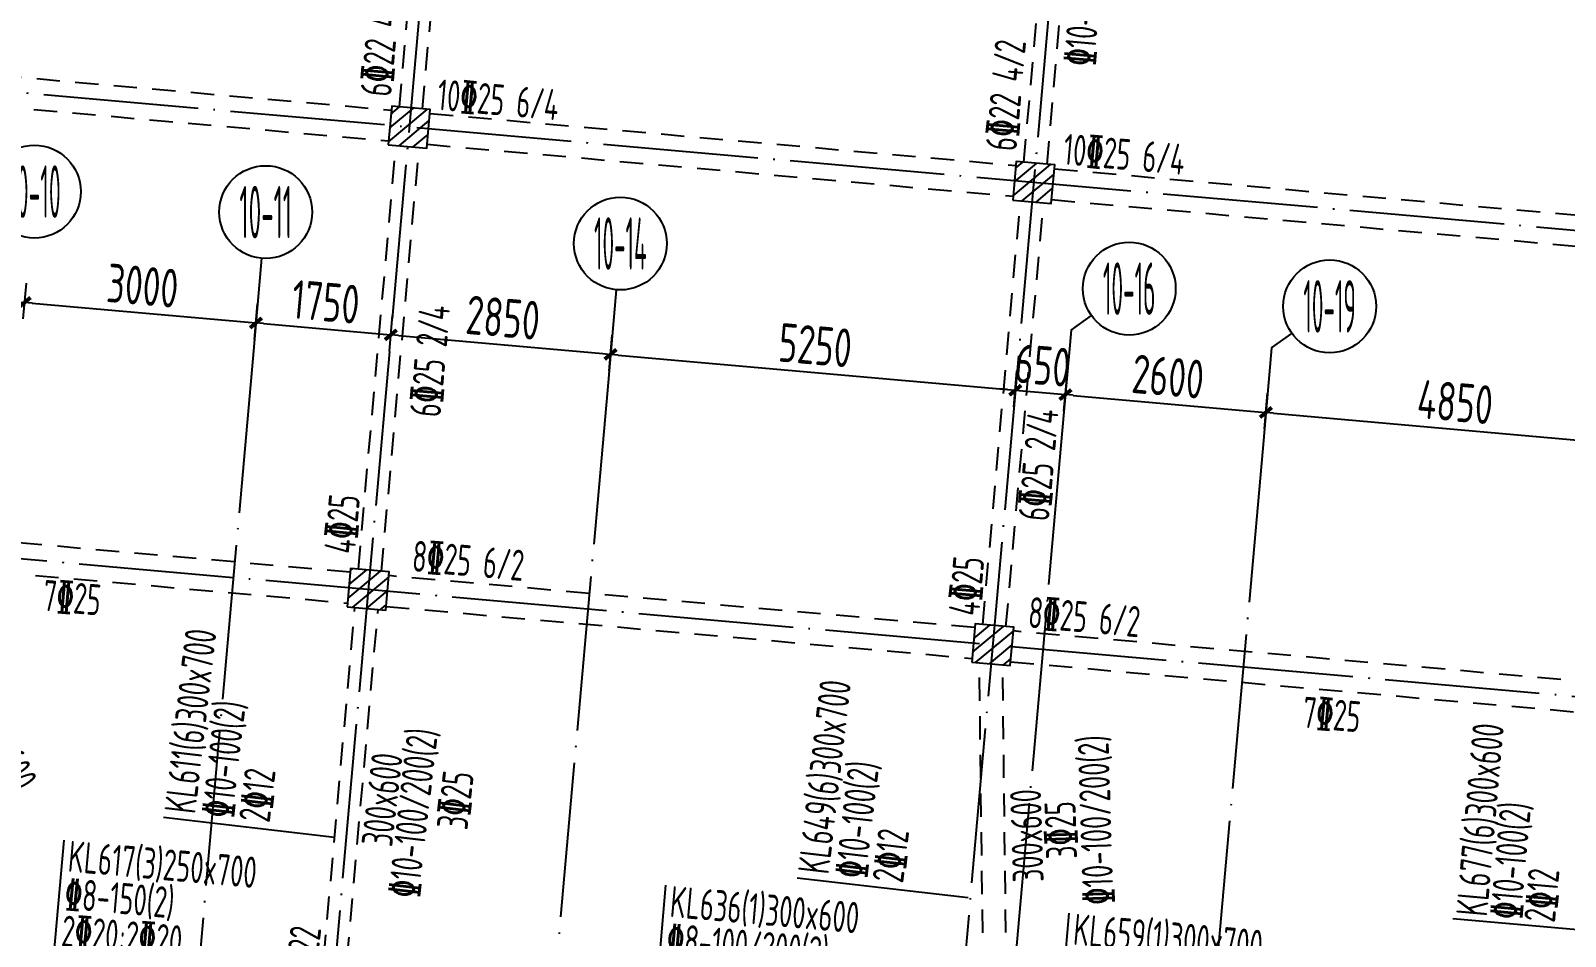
# Model space of a CAD drawing. Header units: millimetres. Extents: x 64473 to 386235, y 427387 to 703525.
# Drawn here: x 323964 to 343792, y 510195 to 521907 of the extents above; entities that cross this region are included whole.
import ezdxf
from ezdxf.enums import TextEntityAlignment as Align

# ---------------------------------------------------------------- set-up
doc = ezdxf.new("R2010")
doc.units = ezdxf.units.MM
doc.header["$LTSCALE"] = 100
doc.header["$PDMODE"] = 35
doc.header["$PDSIZE"] = 200
doc.linetypes.add('3', pattern=[5, 3, -2])
doc.linetypes.add('DOTE', pattern=[2.42, 2, -0.2, 0.02, -0.2])
for name, color, linetype in [('B-TEXT', 7, 'Continuous'), ('COLU', 7, 'Continuous'), ('h斜线-柱', 7, 'Continuous'), ('L-AXIS', 3, 'Continuous'), ('L-dote', 253, 'DOTE'), ('垂直标注', 31, 'Continuous'), ('垂直钢筋', 27, 'Continuous'), ('梁虚线', 4, '3'), ('水平标注', 2, 'Continuous'), ('水平钢筋', 30, 'Continuous')]:
    doc.layers.add(name, color=color, linetype=linetype)
doc.styles.add('_TCH_AXIS', font='tssdeng.shx', dxfattribs={"width": 0.7, "bigfont": 'tssdchn.shx'})
doc.styles.add('COMPLEX', font='tssdeng.shx', dxfattribs={"width": 0.7, "bigfont": 'tssdchn.shx'})
doc.styles.get("Standard").update_dxf_attribs({"font": 'tssdeng.shx', "width": 0.7, "bigfont": 'tssdchn.shx'})
doc.styles.add('TSSD_Dimension', font='Tssdeng.shx', dxfattribs={"width": 0.7, "bigfont": 'tssdchn.shx'})
doc.dimstyles.new('TSSD_100_100$0', dxfattribs={"dimtxt": 300, "dimasz": 100, "dimexe": 250, "dimexo": 250, "dimgap": 100, "dimtad": 1, "dimdec": 0, "dimzin": 0, "dimdsep": 46, "dimtxsty": 'TSSD_Dimension', "dimblk": '_tsdbk', "dimblk1": '_tsdbk', "dimblk2": '_tsdbk', "dimsah": 1, "dimcen": 0, "dimclrt": 7, "dimadec": 0, "dimazin": 0, "dimtfac": 1, "dimtdec": 0, "dimtix": 1, "dimtmove": 2, "dimatfit": 3, "dimldrblk": '_tsdbk', "dimfxl": 1, "dimtolj": 1, "dimtzin": 0, "dimarcsym": 0})
pattern_1 = [(39.931646, (-467527.32, -323147.44), (-81.517904, 97.384965), [])]

# ---------------------------------------------------------------- blocks, each defined once
blk = doc.blocks.new('_tsdbk')
blk.add_line((-1, 0), (0, 0))
at = {"const_width": 0.5}
blk.add_lwpolyline([(-0.7, -0.7), (0.7, 0.7)], dxfattribs=at)
blk = doc.blocks.new('*D389')
at = {"layer": 'Defpoints', "color": 0}
for p in [(337333, 517200), (336644, 516795), (337292, 516738)]:
    blk.add_point(p, dxfattribs=at)
at = {"layer": 'L-AXIS', "color": 0, "lineweight": -2}
for p, q in [((336666, 517044), (336707, 517506)), ((337314, 516987), (337355, 517449)), ((336586, 517266), (336486, 517275)), ((336685, 517257), (337333, 517200)), ((337432, 517191), (337532, 517182))]:
    blk.add_line(p, q, dxfattribs=at)
at = {"layer": 'L-AXIS', "color": 0, "lineweight": -2, "xscale": 100, "yscale": 100, "zscale": 100}
for p, rotation in [((336685, 517257), 354.9316457827936), ((337333, 517200), 174.9316457827937)]:
    blk.add_blockref('_tsdbk', p, dxfattribs=dict(at, rotation=rotation))
at = {"layer": 'L-AXIS', "color": 7, "insert": (337040, 517577), "char_height": 500, "attachment_point": 5, "rotation": 354.9316, "style": 'TSSD_Dimension'}
blk.add_mtext('\\A1;650', dxfattribs=at)
blk = doc.blocks.new('*D395')
at = {"layer": 'Defpoints', "color": 0}
for p in [(331415, 517259), (336685, 517257), (336644, 516795)]:
    blk.add_point(p, dxfattribs=at)
at = {"layer": 'L-AXIS', "color": 0, "lineweight": -2}
for p, q in [((331437, 517508), (331478, 517970)), ((331555, 517712), (336586, 517266)), ((336666, 517044), (336707, 517506))]:
    blk.add_line(p, q, dxfattribs=at)
at = {"layer": 'L-AXIS', "color": 0, "lineweight": -2, "xscale": 100, "yscale": 100, "zscale": 100}
for p, rotation in [((331456, 517721), 174.9316457827937), ((336685, 517257), 354.9316457827936)]:
    blk.add_blockref('_tsdbk', p, dxfattribs=dict(at, rotation=rotation))
at = {"layer": 'L-AXIS', "color": 7, "insert": (334102, 517838), "char_height": 500, "attachment_point": 5, "rotation": 354.9316, "style": 'TSSD_Dimension'}
blk.add_mtext('\\A1;5250', dxfattribs=at)
blk = doc.blocks.new('_AXISO')
blk.add_circle((0, 0), 0.5)
at = {"layer": 'B-TEXT', "style": 'COMPLEX', "width": 1.450893}
blk.add_attdef('A', text='', height=0.56, dxfattribs=at).set_placement((0.249375, -0.28), (0.749375, -0.28), align=Align.FIT)
blk = doc.blocks.new('*D415')
at = {"layer": 'Defpoints', "color": 0}
for p in [(323886, 518392), (320508, 518226), (323845, 517930)]:
    blk.add_point(p, dxfattribs=at)
at = {"layer": 'L-AXIS', "color": 0, "lineweight": -2}
for p, q in [((320530, 518475), (320571, 518937)), ((320648, 518679), (323786, 518401)), ((323867, 518179), (323908, 518641))]:
    blk.add_line(p, q, dxfattribs=at)
at = {"layer": 'L-AXIS', "color": 0, "lineweight": -2, "xscale": 100, "yscale": 100, "zscale": 100}
for p, rotation in [((320549, 518688), 174.9316457827937), ((323886, 518392), 354.9316457827936)]:
    blk.add_blockref('_tsdbk', p, dxfattribs=dict(at, rotation=rotation))
at = {"layer": 'L-AXIS', "color": 7, "insert": (322248, 518889), "char_height": 500, "attachment_point": 5, "rotation": 354.9316, "style": 'TSSD_Dimension'}
blk.add_mtext('\\A1;3350', dxfattribs=at)
blk = doc.blocks.new('*D425')
at = {"layer": 'Defpoints', "color": 0}
for p in [(331456, 517721), (328576, 517511), (331415, 517259)]:
    blk.add_point(p, dxfattribs=at)
at = {"layer": 'L-AXIS', "color": 0, "lineweight": -2}
for p, q in [((328598, 517760), (328639, 518222)), ((328717, 517964), (331356, 517730)), ((331437, 517508), (331478, 517970))]:
    blk.add_line(p, q, dxfattribs=at)
at = {"layer": 'L-AXIS', "color": 0, "lineweight": -2, "xscale": 100, "yscale": 100, "zscale": 100}
for p, rotation in [((328617, 517973), 174.9316457827937), ((331456, 517721), 354.9316457827936)]:
    blk.add_blockref('_tsdbk', p, dxfattribs=dict(at, rotation=rotation))
at = {"layer": 'L-AXIS', "color": 7, "insert": (330067, 518195), "char_height": 500, "attachment_point": 5, "rotation": 354.9316, "style": 'TSSD_Dimension'}
blk.add_mtext('\\A1;2850', dxfattribs=at)
blk = doc.blocks.new('*D426')
at = {"layer": 'Defpoints', "color": 0}
for p in [(326874, 518127), (323845, 517930), (326833, 517665)]:
    blk.add_point(p, dxfattribs=at)
at = {"layer": 'L-AXIS', "color": 0, "lineweight": -2}
for p, q in [((323867, 518179), (323908, 518641)), ((323985, 518384), (326774, 518136)), ((326855, 517914), (326896, 518376))]:
    blk.add_line(p, q, dxfattribs=at)
at = {"layer": 'L-AXIS', "color": 0, "lineweight": -2, "xscale": 100, "yscale": 100, "zscale": 100}
for p, rotation in [((323886, 518392), 174.9316457827937), ((326874, 518127), 354.9316457827936)]:
    blk.add_blockref('_tsdbk', p, dxfattribs=dict(at, rotation=rotation))
at = {"layer": 'L-AXIS', "color": 7, "insert": (325411, 518608), "char_height": 500, "attachment_point": 5, "rotation": 354.9316, "style": 'TSSD_Dimension'}
blk.add_mtext('\\A1;3000', dxfattribs=at)
blk = doc.blocks.new('*D427')
at = {"layer": 'Defpoints', "color": 0}
for p in [(328617, 517973), (326833, 517665), (328576, 517511)]:
    blk.add_point(p, dxfattribs=at)
at = {"layer": 'L-AXIS', "color": 0, "lineweight": -2}
for p, q in [((326855, 517914), (326896, 518376)), ((326973, 518118), (328517, 517982)), ((328598, 517760), (328639, 518222))]:
    blk.add_line(p, q, dxfattribs=at)
at = {"layer": 'L-AXIS', "color": 0, "lineweight": -2, "xscale": 100, "yscale": 100, "zscale": 100}
for p, rotation in [((326874, 518127), 174.9316457827937), ((328617, 517973), 354.9316457827936)]:
    blk.add_blockref('_tsdbk', p, dxfattribs=dict(at, rotation=rotation))
at = {"layer": 'L-AXIS', "color": 7, "insert": (327776, 518399), "char_height": 500, "attachment_point": 5, "rotation": 354.9316, "style": 'TSSD_Dimension'}
blk.add_mtext('\\A1;1750', dxfattribs=at)
blk = doc.blocks.new('*D493')
at = {"layer": 'Defpoints', "color": 0}
for p in [(339882, 516508), (344754, 516542), (344713, 516080)]:
    blk.add_point(p, dxfattribs=at)
at = {"layer": 'L-AXIS', "color": 0, "lineweight": -2}
for p, q in [((339904, 516757), (339945, 517219)), ((340022, 516961), (344654, 516550)), ((344735, 516329), (344776, 516791))]:
    blk.add_line(p, q, dxfattribs=at)
at = {"layer": 'L-AXIS', "color": 0, "lineweight": -2, "xscale": 100, "yscale": 100, "zscale": 100}
for p, rotation in [((339923, 516970), 174.9316457827937), ((344754, 516542), 354.9316457827936)]:
    blk.add_blockref('_tsdbk', p, dxfattribs=dict(at, rotation=rotation))
at = {"layer": 'L-AXIS', "color": 7, "insert": (342369, 517104), "char_height": 500, "attachment_point": 5, "rotation": 354.9316, "style": 'TSSD_Dimension'}
blk.add_mtext('\\A1;4850', dxfattribs=at)
blk = doc.blocks.new('*D494')
at = {"layer": 'Defpoints', "color": 0}
for p in [(339923, 516970), (337292, 516738), (339882, 516508)]:
    blk.add_point(p, dxfattribs=at)
at = {"layer": 'L-AXIS', "color": 0, "lineweight": -2}
for p, q in [((337314, 516987), (337355, 517449)), ((337432, 517191), (339823, 516979)), ((339904, 516757), (339945, 517219))]:
    blk.add_line(p, q, dxfattribs=at)
at = {"layer": 'L-AXIS', "color": 0, "lineweight": -2, "xscale": 100, "yscale": 100, "zscale": 100}
for p, rotation in [((337333, 517200), 174.9316457827937), ((339923, 516970), 354.9316457827936)]:
    blk.add_blockref('_tsdbk', p, dxfattribs=dict(at, rotation=rotation))
at = {"layer": 'L-AXIS', "color": 7, "insert": (338659, 517433), "char_height": 500, "attachment_point": 5, "rotation": 354.9316, "style": 'TSSD_Dimension'}
blk.add_mtext('\\A1;2600', dxfattribs=at)

msp = doc.modelspace()

# ---------------------------------------------------------------- hatches: boundary and pattern name
at = {"layer": 'h斜线-柱'}
h = msp.add_hatch(dxfattribs=at)
h.set_pattern_fill('ANSI31', color=256, scale=40, angle=-5.06835, style=0)
h.set_pattern_definition(pattern_1)
h.paths.add_polyline_path([(328584.1, 520431.6), (329082.2, 520387.5), (329126.3, 520885.5), (328628.3, 520929.7)])
h = msp.add_hatch(dxfattribs=at)
h.set_pattern_fill('ANSI31', color=256, scale=40, angle=-5.06835, style=0)
h.set_pattern_definition(pattern_1)
h.paths.add_polyline_path([(336652.4, 519716), (337150.5, 519671.9), (337194.7, 520169.9), (336696.6, 520214.1)])
h = msp.add_hatch(dxfattribs=at)
h.set_pattern_fill('ANSI31', color=256, scale=40, angle=-5.06835, style=0)
h.set_pattern_definition(pattern_1)
h.paths.add_polyline_path([(328054.1, 514455.1), (328552.1, 514410.9), (328596.3, 514909), (328098.2, 514953.1)])
h = msp.add_hatch(dxfattribs=at)
h.set_pattern_fill('ANSI31', color=256, scale=40, angle=-5.06835, style=0)
h.set_pattern_definition(pattern_1)
h.paths.add_polyline_path([(336122.4, 513739.5), (336620.4, 513695.3), (336664.6, 514193.4), (336166.6, 514237.5)])

# ---------------------------------------------------------------- linework, layer by layer
at = {"layer": 'COLU'}
for points in [[(328584.1, 520431.6), (329082.2, 520387.5), (329126.3, 520885.5), (328628.3, 520929.7)], [(336652.4, 519716), (337150.5, 519671.9), (337194.7, 520169.9), (336696.6, 520214.1)], [(328054.1, 514455.1), (328552.1, 514410.9), (328596.3, 514909), (328098.2, 514953.1)], [(336122.4, 513739.5), (336620.4, 513695.3), (336664.6, 514193.4), (336166.6, 514237.5)]]:
    msp.add_lwpolyline(points, close=True, dxfattribs=at)
at = {"layer": 'L-AXIS'}
for p, q in [((328987, 520446.3), (328987, 520446.1)), ((326947.9, 518962.7), (326832.9, 517665.4)), ((331530, 518556.3), (331414.9, 517259.1)), ((337406.9, 518035.1), (337668.9, 518222.2)), ((337406.9, 518035.1), (337291.8, 516737.8)), ((339996.7, 517805.4), (340258.7, 517992.5)), ((339996.7, 517805.4), (339881.7, 516508.1))]:
    msp.add_line(p, q, dxfattribs=at)
at = {"layer": 'L-dote', "ltscale": 10}
for p, q in [((338862.7, 541807.1), (333426.8, 480516.3)), ((330308.5, 537044.2), (327848.1, 509303.1)), ((367105.1, 517266.1), (289360.3, 524161.4)), ((288431.8, 518220.2), (366575, 511289.6)), ((326832.9, 517665.4), (325663.2, 504477.3)), ((331414.9, 517259.1), (330245.2, 504070.9)), ((337291.8, 516737.8), (336122.2, 503549.7)), ((339881.7, 516508.1), (338712, 503320))]:
    msp.add_line(p, q, dxfattribs=at)
at = {"layer": '垂直标注'}
for p, q in [((325680.8, 511735.4), (327890.3, 511477.4)), ((333865.3, 510953.4), (336074.8, 510695.5)), ((344687.6, 510211.4), (342336.9, 510421.8))]:
    msp.add_line(p, q, dxfattribs=at)
at = {"layer": '梁虚线'}
for p, q in [((328727.9, 520920.7), (329151.9, 525701.9)), ((329026.7, 520894.5), (329450.8, 525675.7)), ((336796.2, 520205.1), (337220.3, 524986.3)), ((337095.1, 520178.9), (337519.1, 524960.2)), ((321053.3, 521551.3), (328623.6, 520879.9)), ((321018.5, 521152.8), (328588.8, 520481.4)), ((329121.7, 520835.7), (336691.9, 520164.3)), ((328197.8, 514944.1), (328683.7, 520422.6)), ((328496.7, 514918), (328982.6, 520396.5)), ((329086.8, 520437.2), (336657.1, 519765.8)), ((337190, 520120.1), (344760.3, 519448.7)), ((336266.1, 514228.5), (336752, 519707)), ((336565, 514202.4), (337050.9, 519680.9)), ((337155.1, 519721.6), (344725.4, 519050.2)), ((328093.6, 514903.3), (320573.1, 515570.3)), ((320538.2, 515171.9), (328058.7, 514504.9)), ((336161.9, 514187.8), (328591.6, 514859.2)), ((327707.5, 509416), (328153.6, 514446.3)), ((328006.3, 509389.5), (328452.5, 514419.7)), ((328556.7, 514460.7), (336127, 513789.3)), ((344230.2, 513472.2), (336659.9, 514143.6)), ((336625.1, 513745.1), (344195.4, 513073.7)), ((336282.2, 508740.8), (336221.4, 513715.6)), ((336582.1, 508744.4), (336521.4, 513719.2))]:
    msp.add_line(p, q, dxfattribs=at)
at = {"layer": '水平标注'}
for p, q in [((324390.5, 511440.8), (324238.2, 509723.7)), ((332167.5, 510855), (332006.1, 509034.8)), ((337377.8, 510495.5), (337216.1, 508673.1))]:
    msp.add_line(p, q, dxfattribs=at)

# ---------------------------------------------------------------- block references
at = {"layer": 'L-AXIS'}
ref = msp.add_blockref('_AXISO', (324012.7, 519825.4), dxfattribs=dict(at, xscale=1199.999999999997, yscale=1200, zscale=1200, rotation=359.999645787379))
ref.add_attrib('A', '10-10', dxfattribs={"color": 7, "height": 678.82, "rotation": 359.99965, "style": '_TCH_AXIS', "width": 0.233333}).set_placement((323673.3, 519486), (324352.1, 519486), align=Align.FIT)
ref = msp.add_blockref('_AXISO', (327001, 519560.4), dxfattribs=dict(at, xscale=1199.999999999997, yscale=1200, zscale=1200, rotation=359.999645787379))
ref.add_attrib('A', '10-11', dxfattribs={"color": 7, "height": 678.82, "rotation": 359.99965, "style": '_TCH_AXIS', "width": 0.247059}).set_placement((326661.5, 519220.9), (327340.4, 519220.9), align=Align.FIT)
ref = msp.add_blockref('_AXISO', (331583, 519154), dxfattribs=dict(at, xscale=1199.999999999997, yscale=1200, zscale=1200, rotation=359.999645787379))
ref.add_attrib('A', '10-14', dxfattribs={"color": 7, "height": 678.82, "rotation": 359.99965, "style": '_TCH_AXIS', "width": 0.228261}).set_placement((331243.6, 518814.6), (331922.4, 518814.6), align=Align.FIT)
ref = msp.add_blockref('_AXISO', (338157.2, 518570.9), dxfattribs=dict(at, xscale=1199.999999999997, yscale=1200, zscale=1200, rotation=359.999645787379))
ref.add_attrib('A', '10-16', dxfattribs={"color": 7, "height": 678.82, "rotation": 359.99965, "style": '_TCH_AXIS', "width": 0.233333}).set_placement((337817.8, 518231.5), (338496.6, 518231.5), align=Align.FIT)
ref = msp.add_blockref('_AXISO', (340747, 518341.2), dxfattribs=dict(at, xscale=1199.999999999997, yscale=1200, zscale=1200, rotation=359.999645787379))
ref.add_attrib('A', '10-19', dxfattribs={"color": 7, "height": 678.82, "rotation": 359.99965, "style": '_TCH_AXIS', "width": 0.233333}).set_placement((340407.6, 518001.8), (341086.4, 518001.8), align=Align.FIT)

# ---------------------------------------------------------------- texts
at = {"layer": '垂直标注', "width": 0.65}
for s, height, rotation, p in [('KL573(1)300x600', 403, 296.74592, (322605, 514208.7)), ('KL611(6)300x700', 403, 83.34039, (326090.4, 511768.7)), ('KL649(6)300x700', 403, 83.34039, (334274.9, 510986.8)), ('%%13210-100(2)', 402, 83.34039, (326570.8, 511712.6)), ('KL677(6)300x600', 403, 84.9314, (342780.5, 510443)), ('2%%13212', 401, 83.34039, (327051.1, 511656.5)), ('%%13210-100(2)', 402, 83.34039, (334755.3, 510930.7)), ('%%13210-100(2)', 402, 84.9314, (343218.8, 510404.5)), ('2%%13212', 401, 83.34039, (335235.6, 510874.6)), ('2%%13212', 401, 84.9314, (343657.1, 510366))]:
    msp.add_text(s, height=height, rotation=rotation, dxfattribs=at).set_placement(p)
at = {"layer": '垂直钢筋', "color": 0, "width": 0.65}
for s, rotation, p in [('%%13210-100/150(2)', 84.93141, (337705.5, 521438.6)), ('6%%13322 4/2', 84.9314, (328620.7, 521044.9)), ('6%%13322 4/2', 84.93141, (336698.9, 520340.2)), ('6%%13325 2/4', 84.93156, (329258, 516899.3)), ('6%%13325 2/4', 84.93156, (337119.2, 515556.5)), ('4%%13325', 84.93156, (328153.6, 515133)), ('4%%13325', 84.93156, (336220, 514330.4)), ('%%13210-100/200(2)', 83.34039, (328975.9, 510680.3)), ('%%13210-100/200(2)', 91.79536, (337957.2, 510610.5)), ('300x600', 83.34039, (328634.3, 511344.1)), ('3%%13325', 83.34039, (329606.2, 511562.1)), ('300x600', 91.79536, (337053.5, 510901.9)), ('3%%13325', 91.79536, (337484.3, 511201.3)), ('3%%13322', 83.34039, (327635.3, 509568.5))]:
    msp.add_text(s, height=400, rotation=rotation, dxfattribs=at).set_placement(p)
at = {"layer": '水平标注', "width": 0.65}
for s, height, rotation, p in [('KL617(3)250x700', 403, 354.93198, (324435.2, 511032.3)), ('%%1328-150(2)', 402, 354.93198, (324392.5, 510550.6)), ('KL636(1)300x600', 403, 354.93166, (332212.2, 510446.4)), ('2%%13320;2%%13320', 401, 354.93198, (324349.8, 510068.9)), ('KL659(1)300x700', 403, 354.93153, (337422.5, 510087)), ('%%1328-100/200(2)', 402, 354.93166, (332169.5, 509964.7))]:
    msp.add_text(s, height=height, rotation=rotation, dxfattribs=at).set_placement(p)
at = {"layer": '水平钢筋', "color": 0, "width": 0.65}
for s, rotation, p in [('10%%13325 6/4', 354.93165, (329205.3, 520882.8)), ('10%%13325 6/4', 354.93157, (337293.9, 520177.5)), ('8%%13325 6/2', 354.93165, (328881, 514916.6)), ('7%%13325', 354.93165, (324109.6, 514407.5)), ('8%%13325 6/2', 354.93165, (336840.1, 514188.8)), ('7%%13325', 354.93165, (340385.1, 512897))]:
    msp.add_text(s, height=400, rotation=rotation, dxfattribs=at).set_placement(p)

# ---------------------------------------------------------------- dimensions: what is measured, and where the dimension line sits
at = {"layer": 'L-AXIS'}
for base, p1, p2, picture, middle in [((323885.6, 518392.3), (320507.7, 518226.4), (323844.6, 517930.5), '*D415', (322248.1, 518889)), ((326873.9, 518127.3), (323844.6, 517930.5), (326832.9, 517665.4), '*D426', (325410.6, 518608.5)), ((328617, 517972.7), (326832.9, 517665.4), (328576.1, 517510.8), '*D427', (327776.4, 518398.6)), ((331455.9, 517720.9), (328576.1, 517510.8), (331414.9, 517259.1), '*D425', (330067.4, 518195.5)), ((336685.3, 517257.1), (331414.9, 517259.1), (336644.4, 516795.2), '*D395', (334101.5, 517837.7)), ((337332.8, 517199.7), (336644.4, 516795.2), (337291.8, 516737.8), '*D389', (337040, 517577)), ((339922.6, 516970), (337291.8, 516737.8), (339881.7, 516508.1), '*D494', (338658.6, 517433.5)), ((344753.7, 516541.5), (339881.7, 516508.1), (344712.7, 516079.7), '*D493', (342369.1, 517104.4))]:
    dim = msp.add_linear_dim(base=base, p1=p1, p2=p2, angle=354.93165, dimstyle='TSSD_100_100$0', override={"dimtxt": 500}, dxfattribs=at)
    dim.commit()
    dim.dimension.update_dxf_attribs({"geometry": picture, "text_midpoint": middle})

doc.saveas('drawing.dxf')
